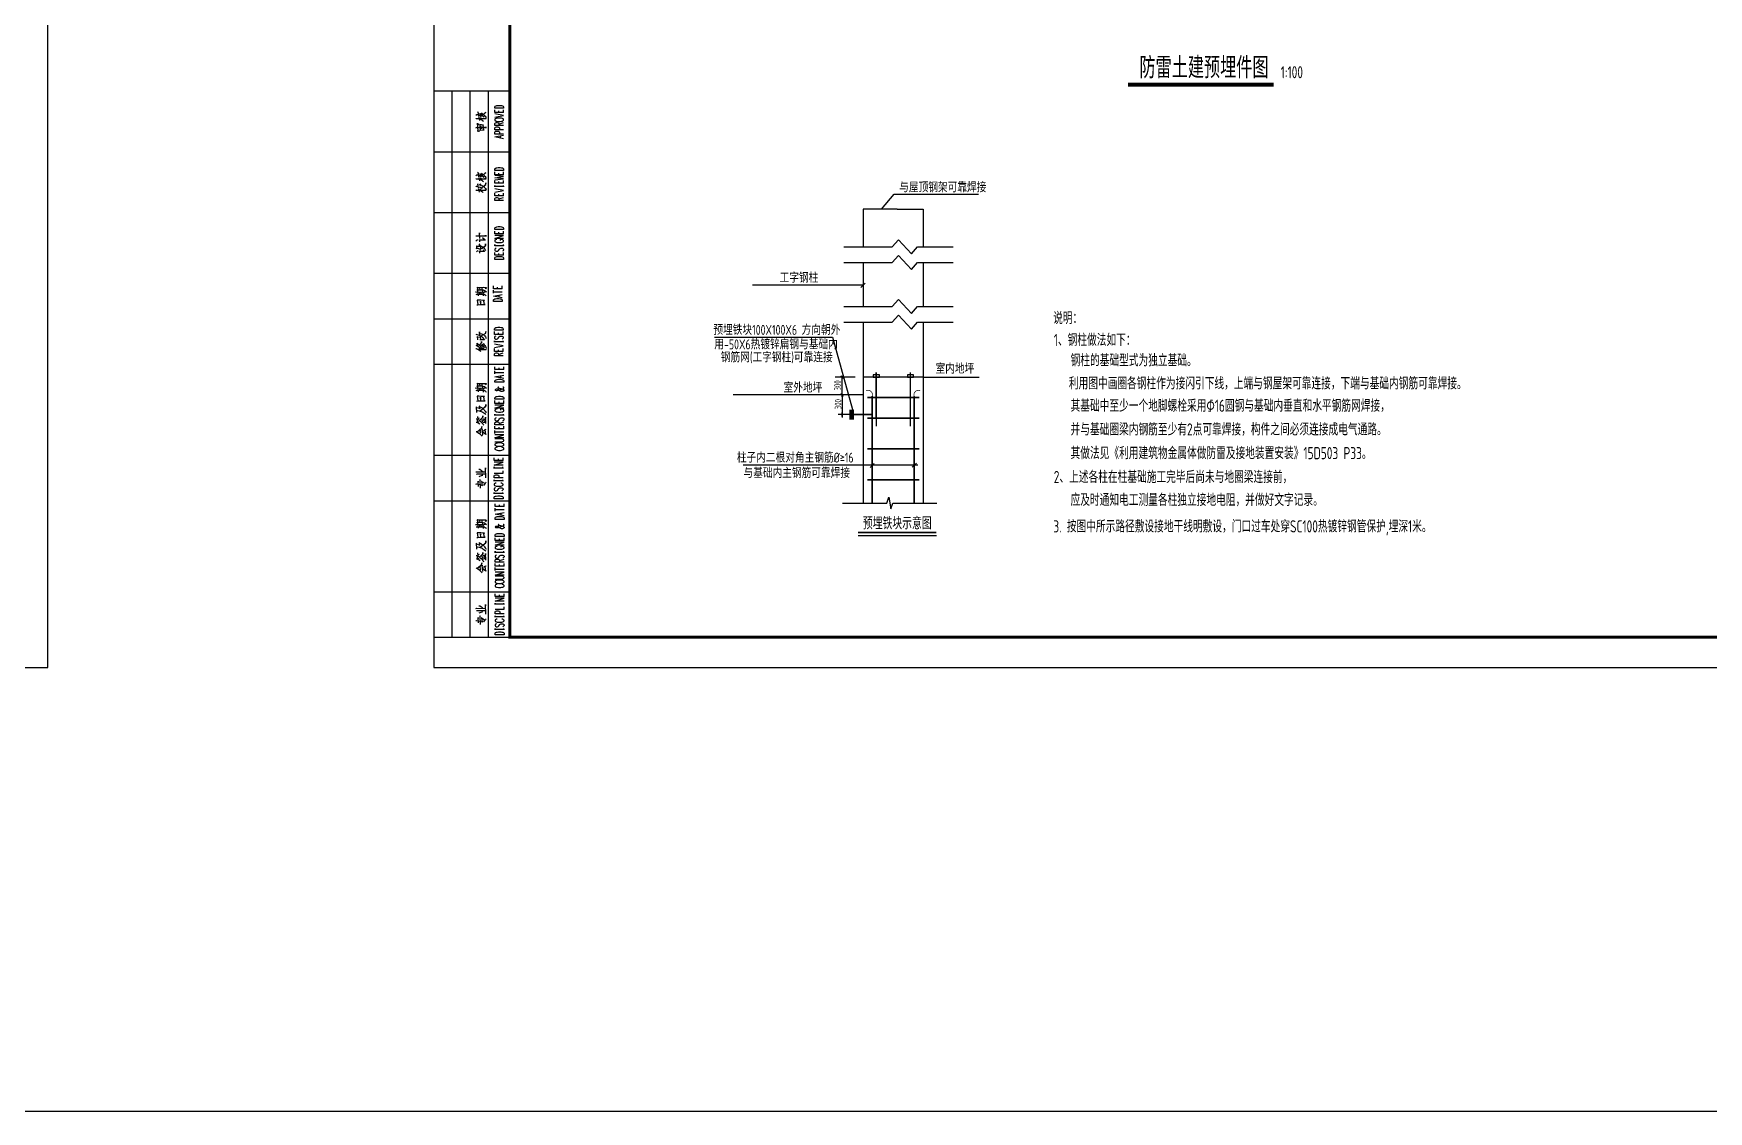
# Model space of a CAD drawing. Extents: x 4981409 to 5298492, y -444687 to -298607.
# Drawn here: x 5186182 to 5241424, y -444687 to -409148 of the extents above; entities that cross this region are included whole.
import ezdxf

# ---------------------------------------------------------------- set-up
doc = ezdxf.new("R2010")
doc.units = 0
doc.header["$LTSCALE"] = 1000
doc.header["$MEASUREMENT"] = 0
doc.linetypes.add('CENTER2', pattern=[28.575, 19.05, -3.175, 3.175, -3.175])
doc.layers.get('0').update_dxf_attribs({"linetype": 'CONTINUOUS'})
for name, color, linetype in [('DIM_SYMB', 3, 'CONTINUOUS'), ('PUB_TITLE', 4, 'CONTINUOUS'), ('TEL_SYMB', 3, 'CONTINUOUS'), ('TEL_TAB', 7, 'CONTINUOUS'), ('WIRE-接地', 4, 'CONTINUOUS'), ('电气', 3, 'CONTINUOUS')]:
    doc.layers.add(name, color=color, linetype=linetype)
doc.styles.add('SCEI', font='sceie.shx', dxfattribs={"width": 0.75, "bigfont": 'sceic.shx'})
doc.styles.add('sceie', font='sceie.shx', dxfattribs={"width": 0.7, "bigfont": 'sceic.shx'})

# ---------------------------------------------------------------- blocks, each defined once
blk = doc.blocks.new('_DIMX')
blk.add_line((-150, 0), (150, 0))
at = {"const_width": 50}
blk.add_lwpolyline([(-70, -70), (70, 70)], dxfattribs=at)
blk = doc.blocks.new('_ArchTick')
at = {"color": 0, "linetype": 'ByBlock', "const_width": 0.4}
blk.add_lwpolyline([(-0.5, -0.5), (0.5, 0.5)], dxfattribs=at)
blk = doc.blocks.new('A$C04D97144')
for p, q in [((6, 0), (6, 180)), ((12, 0), (12, 180)), ((18, 0), (18, 180)), ((0, 160), (25, 160)), ((0, 140), (25, 140)), ((0, 120), (25, 120)), ((0, 105), (25, 105)), ((0, 90), (25, 90)), ((0, 60), (25, 60)), ((0, 45), (25, 45)), ((0, 15), (25, 15))]:
    blk.add_line(p, q)
blk.add_lwpolyline([(0, 180), (0, 0), (25, 0), (25, 180)], close=True)
for points in [[(13.86, 172.15), (14.14, 172.35), (14.27, 172.38), (14.34, 172.35)], [(14.77, 171.68), (14.55, 173.26), (14.52, 173.14), (14.6, 172.92)], [(14.74, 172.24), (14.91, 172.21), (15.58, 171.72), (15.62, 171.68), (15.41, 172.54)], [(14.8, 171.44), (14.97, 170.34)], [(15.05, 172.71), (15.19, 172.68), (15.62, 172.35), (15.65, 172.32), (15.93, 172.07), (16.21, 171.79), (16.46, 171.47)], [(15.19, 171.05), (15.54, 171.41)], [(15.62, 172.92), (15.82, 172.82), (16.28, 172.49), (16.56, 172.15), (16.86, 171.79), (17.09, 171.47), (17.27, 171.22)], [(16.39, 172.38), (16.86, 172.95), (17.09, 173.06), (16.81, 172.89)], [(22.97, 174.41), (20.03, 174.41), (20.03, 174.9), (20.17, 175.1), (20.47, 175.24), (20.72, 175.32), (21.18, 175.38), (21.87, 175.38), (22.28, 175.32), (22.58, 175.24), (22.83, 175.1), (22.97, 174.9), (22.97, 174.41), (22.97, 174.41)], [(22.97, 173), (20.03, 173), (20.03, 173.91)], [(20.03, 171.46), (22.97, 172.02), (20.03, 172.59)], [(21.43, 173), (21.43, 173.56)], [(22.97, 173), (22.97, 173.91)], [(13.78, 167.95), (14.06, 168.13), (14.27, 168.19)], [(13.81, 170.94), (13.95, 171.05), (13.92, 171.02), (17.27, 171.02), (17, 170.98), (16.72, 171.02)], [(14.27, 166.93), (14.52, 166.93), (14.71, 166.88), (14.91, 166.82), (15.05, 166.76)], [(14.56, 166.93), (14.41, 169.49), (14.31, 169.43), (14.77, 169.08)], [(14.66, 168.06), (14.71, 168.13), (17.28, 168.09), (17.03, 168.05), (16.72, 168.09)], [(16.18, 168.75), (16.32, 168.86), (14.97, 169.04), (15.08, 169.08), (15.27, 167.31)], [(14.99, 171.05), (15.44, 170.8), (15.79, 170.59), (16.04, 170.42), (16.29, 170.2)], [(15.02, 167.18), (15.27, 167.25), (16.53, 167.36), (16.29, 167.32), (16.18, 168.75), (16.15, 168.58), (16.21, 168.27)], [(15.73, 167.59), (15.62, 168.61)], [(20.03, 170.48), (20.17, 170.34), (20.47, 170.2), (20.72, 170.14), (21.18, 170.06), (21.87, 170.06), (22.28, 170.14), (22.58, 170.2), (22.83, 170.34), (22.97, 170.48), (22.97, 170.77), (22.83, 170.91), (22.58, 171.05), (22.28, 171.11), (21.87, 171.19), (21.18, 171.19), (20.72, 171.11), (20.47, 171.05), (20.17, 170.91), (20.03, 170.77), (20.03, 170.48), (20.03, 170.48)], [(22.97, 168.74), (20.03, 168.74), (20.03, 169.37), (20.17, 169.57), (20.33, 169.65), (20.58, 169.71), (20.88, 169.71), (21.18, 169.65), (21.27, 169.57), (21.43, 169.37), (21.43, 168.74)], [(22.97, 167.34), (20.03, 167.34), (20.03, 167.97), (20.17, 168.17), (20.33, 168.24), (20.58, 168.31), (21.02, 168.31), (21.27, 168.24), (21.43, 168.17), (21.57, 167.97), (21.57, 167.34)], [(22.97, 165.93), (20.03, 165.93), (20.03, 166.57), (20.17, 166.77), (20.33, 166.84), (20.58, 166.92), (21.02, 166.92), (21.27, 166.84), (21.43, 166.77), (21.57, 166.57), (21.57, 165.93)], [(21.43, 169.23), (22.97, 169.71)], [(22.97, 164.39), (20.03, 164.95), (22.97, 165.52)], [(21.98, 164.61), (21.98, 165.3)], [(22.97, 153.91), (20.03, 153.91), (20.03, 154.4), (20.17, 154.6), (20.47, 154.74), (20.72, 154.82), (21.18, 154.88), (21.87, 154.88), (22.28, 154.82), (22.58, 154.74), (22.83, 154.6), (22.97, 154.4), (22.97, 153.91), (22.97, 153.91)], [(13.81, 151.05), (13.95, 151.16), (13.92, 151.13), (17.27, 151.13), (17, 151.1), (16.72, 151.13)], [(13.86, 152.26), (14.14, 152.46), (14.27, 152.49), (14.34, 152.46)], [(14.71, 148.1), (14.52, 149.54), (14.49, 149.43), (14.55, 149.29)], [(14.77, 151.79), (14.55, 153.37), (14.52, 153.26), (14.6, 153.03)], [(14.74, 152.35), (14.91, 152.32), (15.58, 151.84), (15.62, 151.79), (15.41, 152.67)], [(14.8, 151.55), (14.97, 150.45)], [(14.91, 149.01), (15.22, 149.35), (15.36, 149.43), (15.54, 149.54)], [(14.99, 151.16), (15.44, 150.91), (15.79, 150.7), (16.04, 150.53), (16.29, 150.31)], [(15.05, 152.82), (15.19, 152.81), (15.62, 152.46), (15.65, 152.43), (15.93, 152.18), (16.21, 151.9), (16.46, 151.58)], [(15.19, 151.16), (15.54, 151.52)], [(15.62, 153.03), (15.82, 152.95), (16.28, 152.6), (16.56, 152.26), (16.86, 151.9), (17.09, 151.58), (17.27, 151.33)], [(15.73, 148.21), (15.79, 148.3), (17.09, 149.29), (17.12, 149.82), (17.03, 149.32), (16.92, 149.18)], [(16.39, 152.49), (16.86, 153.06), (17.09, 153.17), (16.81, 153)], [(22.97, 152.51), (20.03, 152.51), (20.03, 153.42)], [(20.03, 150.83), (22.97, 151.18), (20.03, 151.52), (22.97, 151.88), (20.03, 152.23)], [(22.97, 149.7), (20.03, 149.7), (20.03, 150.61)], [(21.43, 152.51), (21.43, 153.06)], [(21.43, 149.7), (21.43, 150.26)], [(22.97, 152.51), (22.97, 153.42)], [(22.97, 149.7), (22.97, 150.61)], [(13.81, 148.52), (14.06, 148.69), (14.23, 148.76), (14.41, 148.76)], [(13.81, 147.36), (13.98, 147.5), (13.92, 147.45), (17.27, 147.45), (17.06, 147.39), (16.78, 147.45)], [(14.74, 147.84), (14.94, 146.76)], [(14.91, 148.47), (15.13, 148.44), (15.54, 148.16), (15.82, 147.95), (15.93, 147.84)], [(14.94, 147.45), (15.33, 147.28), (15.68, 147.08), (15.99, 146.89), (16.28, 146.65)], [(15.08, 147.47), (15.44, 147.88)], [(15.33, 148.98), (15.57, 149.01), (15.96, 148.83), (16.28, 148.66), (16.53, 148.47), (16.72, 148.3), (16.92, 148.13), (17.09, 147.92), (17.27, 147.67)], [(20.03, 148.52), (20.03, 148.98), (20.03, 148.71), (22.89, 148.71), (22.89, 148.52), (22.89, 148.98)], [(20.03, 146.76), (22.97, 147.33), (20.03, 147.89)], [(22.97, 145.5), (20.03, 145.5), (20.03, 146.42)], [(22.97, 144.03), (20.03, 144.03), (20.03, 144.67), (20.17, 144.88), (20.33, 144.94), (20.58, 145.02), (20.88, 145.02), (21.18, 144.94), (21.27, 144.88), (21.43, 144.67), (21.43, 144.03)], [(21.43, 145.5), (21.43, 146.07)], [(21.43, 144.53), (22.97, 145.02)], [(22.97, 145.5), (22.97, 146.42)], [(15.13, 131.49), (14.99, 133.33), (14.97, 133.22), (15.02, 132.98)], [(22.97, 134.41), (20.03, 134.41), (20.03, 134.9), (20.17, 135.1), (20.47, 135.25), (20.72, 135.31), (21.18, 135.39), (21.87, 135.39), (22.28, 135.31), (22.58, 135.25), (22.83, 135.1), (22.97, 134.9), (22.97, 134.41), (22.97, 134.41)], [(22.97, 133), (20.03, 133), (20.03, 133.91)], [(21.43, 133), (21.43, 133.56)], [(22.97, 133), (22.97, 133.91)], [(13.78, 132.37), (13.98, 132.39), (17.28, 132.39), (17.06, 132.37), (16.78, 132.39)], [(13.86, 130.75), (14.14, 130.97), (14.28, 131.08), (14.45, 131.15)], [(13.92, 128.22), (14.17, 128.26), (14.45, 128.26), (14.71, 128.19), (14.97, 128.11), (15.13, 128), (15.27, 127.89), (15.41, 127.75)], [(13.98, 127.12), (14.38, 127.45), (14.55, 127.52)], [(14.14, 128.29), (14.09, 129.06), (14, 128.99), (14.23, 128.9), (14.42, 128.9), (14.6, 128.9), (14.8, 128.9), (14.88, 128.93), (14.97, 128.99), (14.99, 129.1), (15.02, 129.24), (15.02, 129.45), (14.99, 129.56), (14.94, 129.64)], [(15.16, 126.7), (15.05, 127.45), (14.94, 127.34), (15.16, 127.31), (16.67, 127.3), (16.78, 127.16), (16.18, 127.75)], [(15.13, 130.33), (15.02, 131.11), (14.97, 131.07), (16.72, 131), (16.84, 130.89), (16.04, 131.66)], [(15.51, 128.11), (15.36, 129.21), (15.27, 129.13), (15.51, 129.02), (15.79, 128.88), (16.01, 128.74), (16.21, 128.6), (16.46, 128.37), (16.7, 128.11), (16.89, 127.86), (17.03, 127.66), (17.12, 127.49)], [(15.76, 128.08), (15.76, 128.15), (17, 129.2), (17.03, 129.73), (16.95, 129.2), (16.84, 129.06)], [(22.97, 131.46), (20.03, 131.46), (22.97, 132.45), (20.03, 132.45)], [(20.72, 131.19), (20.47, 131.11), (20.17, 130.97), (20.03, 130.83), (20.03, 130.55), (20.17, 130.42), (20.47, 130.28), (20.72, 130.2), (21.18, 130.14), (21.87, 130.14), (22.28, 130.2), (22.58, 130.28), (22.83, 130.42), (22.97, 130.55), (22.97, 130.83), (22.83, 130.97), (22.58, 131.11), (22.28, 131.19), (21.87, 131.19), (21.87, 130.83)], [(20.03, 129.02), (20.03, 129.48), (20.03, 129.21), (22.89, 129.21), (22.89, 129.02), (22.89, 129.48)], [(20.47, 128.24), (20.17, 128.1), (20.03, 127.89), (20.03, 127.61), (20.17, 127.41), (20.47, 127.27), (20.72, 127.27), (21.02, 127.33), (21.18, 127.41), (21.27, 127.55), (21.57, 127.97), (21.73, 128.1), (21.87, 128.18), (22.12, 128.24), (22.58, 128.24), (22.83, 128.1), (22.97, 127.89), (22.97, 127.61), (22.83, 127.41), (22.58, 127.27)], [(22.97, 126.01), (20.03, 126.01), (20.03, 126.92)], [(22.97, 124.61), (20.03, 124.61), (20.03, 125.1), (20.17, 125.3), (20.47, 125.44), (20.72, 125.52), (21.18, 125.58), (21.87, 125.58), (22.28, 125.52), (22.58, 125.44), (22.83, 125.3), (22.97, 125.1), (22.97, 124.61), (22.97, 124.61)], [(21.43, 126.01), (21.43, 126.56)], [(22.97, 126.01), (22.97, 126.92)], [(13.75, 113.87), (13.92, 113.91), (16.13, 113.83)], [(13.92, 113.06), (14.09, 113.13), (16.21, 113.13)], [(14.14, 114.51), (14.45, 114.6), (15.08, 114.6), (15.76, 114.57), (16.18, 114.51), (16.64, 114.37), (16.92, 114.2), (17.34, 113.88)], [(14.17, 109.58), (14.45, 109.64), (15.08, 109.67), (15.73, 109.69), (15.82, 109.69), (16.28, 109.69), (16.86, 109.69), (16.67, 109.69), (16.5, 110.8), (16.7, 111.02), (16.43, 111.08), (16.1, 111.08), (15.44, 111.12), (14.77, 111.13), (14.2, 111.13), (14.28, 111.16), (14.49, 109.67)], [(14.49, 114.6), (14.34, 115.45), (14.27, 115.36), (15.13, 115.36), (15.19, 115.36), (16.46, 115.39), (16.95, 115.36), (17.23, 115.33), (17.31, 115.31), (16.95, 114.89), (17.2, 115.28)], [(14.69, 112.61), (14.52, 114.29)], [(15.16, 113.16), (15.08, 113.66)], [(15.19, 114.62), (15.11, 115.11)], [(15.51, 109.69), (15.33, 110.8), (15.3, 110.69), (15.41, 110.42)], [(15.65, 113.17), (15.57, 113.63)], [(15.93, 114.57), (15.93, 114.62), (15.85, 115.07)], [(16.29, 112.53), (16.07, 114.29), (16.04, 114.2), (16.13, 114.09)], [(16.39, 113.63), (16.72, 113.94), (16.86, 113.94), (16.61, 113.83)], [(16.46, 113.17), (16.61, 113.16), (16.89, 112.92), (17.09, 112.72), (17.23, 112.53)], [(22.54, 114.92), (19.59, 114.92), (19.59, 115.83)], [(19.59, 113.44), (19.59, 114.43)], [(19.59, 113.94), (22.54, 113.94)], [(22.54, 111.9), (19.59, 112.47), (22.54, 113.03)], [(22.54, 110.72), (19.59, 110.72), (19.59, 111.21), (19.75, 111.41), (20.05, 111.56), (20.3, 111.63), (20.75, 111.7), (21.44, 111.7), (21.85, 111.63), (22.15, 111.56), (22.4, 111.41), (22.54, 111.21), (22.54, 110.72), (22.54, 110.72)], [(21, 114.92), (21, 115.48)], [(21.55, 112.12), (21.55, 112.81)], [(22.54, 114.92), (22.54, 115.83)], [(13.84, 99.93), (14.17, 99.88), (14.63, 99.71), (15.11, 99.49), (15.41, 99.32), (15.65, 99.21), (15.85, 99.08)], [(15.16, 99.49), (14.99, 100.76), (14.97, 100.62), (15.02, 100.39)], [(15.11, 100.2), (15.27, 100.2), (15.73, 100.07), (15.99, 99.96), (16.21, 99.85), (16.42, 99.71), (16.61, 99.54), (16.81, 99.35), (16.95, 99.11), (17.09, 98.89), (17.14, 98.72), (17.2, 98.55)], [(15.54, 99.35), (15.57, 99.43), (17.09, 100.31), (17.12, 100.84), (17.03, 100.34), (16.86, 100.2)], [(22.86, 101.27), (19.92, 101.27), (19.92, 101.75), (20.06, 101.97), (20.36, 102.11), (20.61, 102.18), (21.07, 102.24), (21.76, 102.24), (22.17, 102.18), (22.47, 102.11), (22.72, 101.97), (22.86, 101.75), (22.86, 101.27), (22.86, 101.27)], [(22.86, 99.87), (19.92, 99.87), (19.92, 100.78)], [(21.32, 99.87), (21.32, 100.43)], [(22.86, 99.87), (22.86, 100.78)], [(13.78, 95.27), (13.95, 95.23), (14.41, 94.98), (14.45, 94.98), (14.8, 94.75), (15.08, 94.56), (15.3, 94.35), (15.51, 94.18)], [(13.84, 96.29), (14.27, 96.08), (14.6, 95.91), (14.85, 95.72), (14.91, 95.69), (15.11, 95.55)], [(14.38, 96.02), (14.41, 96.14), (14.28, 96.99), (14.23, 96.93), (14.63, 96.65), (14.97, 96.4), (15.19, 96.16), (15.4, 95.91), (15.58, 95.66), (15.71, 95.49)], [(14.49, 98.06), (14.34, 99.21), (14.27, 99.08), (15.25, 98.94), (15.25, 99.08), (15.36, 98.23), (15.11, 98.19), (15.41, 98.23), (16.7, 98.2)], [(14.66, 95.91), (14.69, 96.02), (15.71, 97.13), (15.68, 97.5), (15.68, 97.13), (15.57, 96.99)], [(14.74, 94.86), (17.23, 94.86), (17, 94.81), (16.57, 94.86)], [(14.83, 95.3), (16.46, 95.3), (16.28, 95.27), (16.13, 95.3)], [(15.41, 96.4), (15.51, 96.36), (15.54, 96.33), (15.76, 96.05), (15.96, 95.83), (16.1, 95.63)], [(15.76, 96.62), (15.87, 96.57), (15.93, 96.54), (16.21, 96.22), (16.24, 96.16), (16.39, 96), (16.53, 95.77), (16.67, 95.55)], [(16.81, 98.12), (16.04, 99)], [(16.1, 96.88), (16.29, 96.79), (16.57, 96.47), (16.81, 96.19), (16.95, 95.91), (17.12, 95.63), (17.23, 95.38), (17.28, 95.17)], [(20.36, 99.3), (20.06, 99.16), (19.92, 98.96), (19.92, 98.67), (20.06, 98.47), (20.36, 98.33), (20.61, 98.33), (20.91, 98.39), (21.07, 98.47), (21.16, 98.61), (21.46, 99.02), (21.62, 99.16), (21.76, 99.24), (22.01, 99.3), (22.47, 99.3), (22.72, 99.16), (22.86, 98.96), (22.86, 98.67), (22.72, 98.47), (22.47, 98.33)], [(19.92, 97.28), (19.92, 97.75), (19.92, 97.48), (22.78, 97.48), (22.78, 97.28), (22.78, 97.75)], [(19.92, 95.53), (22.86, 96.08), (19.92, 96.65)], [(22.86, 94.26), (19.92, 94.26), (19.92, 95.17)], [(21.32, 94.26), (21.32, 94.83)], [(22.86, 94.26), (22.86, 95.17)], [(22.86, 92.8), (19.92, 92.8), (19.92, 93.43), (20.06, 93.63), (20.22, 93.71), (20.47, 93.77), (20.77, 93.77), (21.07, 93.71), (21.16, 93.63), (21.32, 93.43), (21.32, 92.8)], [(23.05, 88.31), (20.09, 88.31), (20.09, 89.22)], [(21.32, 93.29), (22.86, 93.77)], [(21.49, 88.31), (21.49, 88.87)], [(23.05, 88.31), (23.05, 89.22)], [(14.14, 82.82), (14.45, 82.9), (15.08, 82.9), (15.76, 82.89), (16.18, 82.82), (16.64, 82.68), (16.92, 82.51), (17.34, 82.19)], [(14.49, 82.9), (14.34, 83.77), (14.27, 83.67), (15.13, 83.67), (15.19, 83.67), (16.46, 83.7), (16.95, 83.67), (17.23, 83.64), (17.31, 83.62), (16.95, 83.2), (17.2, 83.59)], [(15.19, 82.93), (15.11, 83.42)], [(15.93, 82.89), (15.93, 82.93), (15.85, 83.39)], [(20.09, 86.83), (20.09, 87.82)], [(20.09, 87.33), (23.05, 87.33)], [(23.05, 85.29), (20.09, 85.86), (23.05, 86.42)], [(23.05, 84.11), (20.09, 84.11), (20.09, 84.6), (20.25, 84.8), (20.55, 84.94), (20.8, 85.02), (21.26, 85.09), (21.95, 85.09), (22.34, 85.02), (22.65, 84.94), (22.89, 84.8), (23.05, 84.6), (23.05, 84.11), (23.05, 84.11)], [(22.04, 85.51), (22.04, 86.2)], [(13.75, 82.18), (13.92, 82.23), (16.13, 82.15)], [(13.92, 81.38), (14.09, 81.44), (16.21, 81.44)], [(14.17, 77.89), (14.45, 77.95), (15.08, 77.98), (15.73, 78), (15.82, 78), (16.28, 78), (16.86, 78), (16.67, 78), (16.5, 79.12), (16.7, 79.34), (16.43, 79.4), (16.1, 79.4), (15.44, 79.43), (14.77, 79.45), (14.2, 79.45), (14.28, 79.48), (14.49, 77.98)], [(14.69, 80.92), (14.52, 82.6)], [(15.16, 81.46), (15.08, 81.97)], [(15.51, 78), (15.33, 79.12), (15.3, 79.01), (15.41, 78.74)], [(15.65, 81.49), (15.57, 81.94)], [(16.29, 80.84), (16.07, 82.6), (16.04, 82.51), (16.13, 82.4)], [(16.39, 81.94), (16.72, 82.26), (16.86, 82.26), (16.61, 82.15)], [(16.46, 81.49), (16.61, 81.46), (16.89, 81.24), (17.09, 81.03), (17.23, 80.84)], [(21.35, 82.43), (21.26, 82.43), (21.1, 82.35), (21.1, 82.29), (21.26, 82.21), (21.49, 82.15), (22.2, 82.01), (22.65, 81.87), (22.89, 81.72), (23.05, 81.58), (23.05, 81.3), (22.89, 81.17), (22.75, 81.1), (22.5, 81.03), (22.2, 81.03), (21.95, 81.1), (21.79, 81.17), (21.26, 81.66), (21.1, 81.72), (20.8, 81.8), (20.55, 81.8), (20.25, 81.72), (20.09, 81.58), (20.25, 81.44), (20.55, 81.38), (20.8, 81.38), (21.26, 81.44), (21.65, 81.58), (22.65, 81.94), (22.89, 82.08), (23.05, 82.21), (23.05, 82.35), (22.89, 82.43), (22.75, 82.43)], [(23.05, 78.5), (20.09, 78.5), (20.09, 78.99), (20.25, 79.21), (20.55, 79.35), (20.8, 79.41), (21.26, 79.49), (21.95, 79.49), (22.34, 79.41), (22.65, 79.35), (22.89, 79.21), (23.05, 78.99), (23.05, 78.5), (23.05, 78.5)], [(23.05, 77.11), (20.09, 77.11), (20.09, 78.02)], [(21.49, 77.11), (21.49, 77.67)], [(23.05, 77.11), (23.05, 78.02)], [(14.14, 74.09), (14, 76.02), (13.89, 75.88), (14.06, 75.82), (14.6, 75.63), (15.13, 75.42), (15.08, 75.38), (15.08, 75.42), (14.97, 76.24), (14.88, 76.16), (15.19, 76.02), (15.47, 75.88), (15.68, 75.77), (15.85, 75.63), (16.13, 75.42), (16.35, 75.24), (16.57, 75), (16.72, 74.8), (16.89, 74.54), (17.06, 74.26), (17.2, 74.04)], [(13.92, 72), (14.06, 72.03), (14.85, 71.69)], [(14.23, 74.8), (14.38, 74.8), (14.91, 74.69), (15.22, 74.61), (15.54, 74.5), (15.87, 74.36), (16.15, 74.18), (16.5, 73.98), (16.75, 73.79), (16.98, 73.55), (17.09, 73.44)], [(14.56, 71.83), (14.42, 72.85)], [(14.6, 72.14), (15.05, 72.39)], [(15.05, 71.43), (16.13, 72.56), (16.13, 73.02), (16.1, 72.56), (15.9, 72.33)], [(15.22, 74.69), (17.12, 76.16), (17.12, 76.76), (17.06, 76.23), (17.03, 76.16), (16.81, 75.94)], [(15.76, 71.86), (15.87, 70.95)], [(16.07, 72.08), (16.28, 72.08), (17.06, 71.75)], [(17.14, 70.46), (17, 72.63), (17, 72.49), (17.03, 72.17)], [(23.05, 75.57), (20.09, 75.57), (23.05, 76.56), (20.09, 76.56)], [(20.8, 75.28), (20.55, 75.22), (20.25, 75.08), (20.09, 74.94), (20.09, 74.65), (20.25, 74.51), (20.55, 74.37), (20.8, 74.31), (21.26, 74.23), (21.95, 74.23), (22.34, 74.31), (22.65, 74.37), (22.89, 74.51), (23.05, 74.65), (23.05, 74.94), (22.89, 75.08), (22.65, 75.22), (22.34, 75.28), (21.95, 75.28), (21.95, 74.94)], [(20.55, 72.35), (20.25, 72.2), (20.09, 72), (20.09, 71.72), (20.25, 71.51), (20.55, 71.37), (20.8, 71.37), (21.1, 71.43), (21.26, 71.51), (21.35, 71.65), (21.65, 72.06), (21.79, 72.2), (21.95, 72.28), (22.2, 72.35), (22.65, 72.35), (22.89, 72.2), (23.05, 72), (23.05, 71.72), (22.89, 71.51), (22.65, 71.37)], [(20.11, 73.11), (20.11, 73.59), (20.11, 73.32), (22.95, 73.32), (22.95, 73.11), (22.95, 73.59)], [(13.89, 67.85), (14.03, 67.84), (14.49, 67.57), (14.97, 67.24), (15.27, 66.96), (15.62, 66.61), (15.93, 66.27)], [(13.92, 70.95), (14.12, 70.92), (14.55, 70.7), (14.88, 70.49), (15.16, 70.27)], [(14.23, 67.74), (15.76, 69.05), (15.76, 69.08), (15.79, 69.5), (15.71, 69.05), (15.57, 68.87)], [(14.49, 70.73), (14.41, 71.54)], [(14.52, 70.92), (14.94, 71.12)], [(14.85, 71.48), (14.99, 71.47), (15.51, 71.01), (15.57, 70.98), (15.82, 70.74), (16.13, 70.35), (16.28, 70.16), (16.42, 69.96)], [(15.4, 67.27), (15.4, 67.29), (15.4, 67.35), (15.27, 68.26), (15.27, 68.13), (15.33, 67.99)], [(16.04, 66.69), (16.07, 66.82), (15.9, 68.76), (15.87, 68.65), (15.9, 68.54)], [(16.04, 71.37), (16.46, 71.48), (16.7, 71.43), (16.39, 71.43)], [(16.13, 67.63), (16.24, 67.6), (16.78, 67.18), (17.09, 66.93), (17.12, 66.83), (16.86, 68.4), (16.39, 67.99)], [(16.28, 70.84), (16.64, 70.98), (16.81, 70.98), (16.57, 70.95)], [(16.86, 68.4), (17, 68.51), (17.17, 68.59)], [(23.05, 70.04), (20.09, 70.04), (20.09, 70.66), (20.25, 70.88), (20.39, 70.95), (20.64, 71.03), (20.94, 71.03), (21.26, 70.95), (21.35, 70.88), (21.49, 70.66), (21.49, 70.04)], [(23.05, 68.7), (20.09, 68.7), (20.09, 69.61)], [(20.09, 67.24), (20.09, 68.21)], [(20.09, 67.73), (23.05, 67.73)], [(23.05, 65.76), (20.09, 65.76), (23.05, 66.75), (20.09, 66.75)], [(21.49, 70.52), (23.05, 71.03)], [(21.49, 68.7), (21.49, 69.27)], [(23.05, 68.7), (23.05, 69.61)], [(20.09, 64.44), (22.2, 64.44), (22.65, 64.51), (22.89, 64.65), (23.05, 64.85), (23.05, 64.99), (22.89, 65.21), (22.65, 65.35), (22.2, 65.42), (20.09, 65.42)], [(20.09, 63.39), (20.25, 63.25), (20.55, 63.11), (20.8, 63.05), (21.26, 62.97), (21.95, 62.97), (22.34, 63.05), (22.65, 63.11), (22.89, 63.25), (23.05, 63.39), (23.05, 63.67), (22.89, 63.81), (22.65, 63.94), (22.34, 64.02), (21.95, 64.08), (21.26, 64.08), (20.8, 64.02), (20.55, 63.94), (20.25, 63.81), (20.09, 63.67), (20.09, 63.39), (20.09, 63.39)], [(20.8, 62.68), (20.55, 62.62), (20.25, 62.48), (20.09, 62.34), (20.09, 62.06), (20.25, 61.91), (20.55, 61.77), (20.8, 61.71), (21.26, 61.63), (21.95, 61.63), (22.34, 61.71), (22.65, 61.77), (22.89, 61.91), (23.05, 62.06), (23.05, 62.34), (22.89, 62.48), (22.65, 62.62), (22.34, 62.68)], [(14.8, 55.44), (15.16, 55.38), (15.71, 55.02), (16.28, 54.56)], [(17.12, 52.63), (16.98, 55.83), (16.95, 55.69), (17, 55.38)], [(22.81, 58.27), (19.86, 58.27), (19.86, 59.18)], [(22.81, 56.73), (19.86, 56.73), (22.81, 57.72), (19.86, 57.72)], [(19.87, 55.68), (19.87, 56.15), (19.87, 55.88), (22.72, 55.88), (22.72, 55.68), (22.72, 56.15)], [(21.26, 58.27), (21.26, 58.83)], [(22.81, 58.27), (22.81, 59.18)], [(13.84, 50.54), (14.06, 50.56), (15.11, 50.34), (16.04, 50.08), (15.99, 50.02), (15.79, 51.39), (15.71, 51.36), (16.84, 50.68)], [(13.86, 54.53), (14.09, 54.59), (17.03, 54.53)], [(14.06, 53.82), (14.31, 53.87), (17.06, 53.87)], [(14.74, 49.71), (14.55, 51.5), (14.55, 51.39), (14.6, 51.18)], [(14.91, 53.02), (15.85, 53.43), (16.15, 53.48)], [(15.36, 49.2), (15.19, 52.03), (15.16, 51.89), (15.19, 51.72)], [(16.46, 50.05), (16.7, 50.4), (16.84, 50.62), (16.98, 50.87), (17.09, 51.01), (17.23, 51.11)], [(19.86, 54.07), (22.81, 54.07), (22.81, 54.91)], [(22.81, 52.6), (19.86, 52.6), (19.86, 53.23), (20.01, 53.45), (20.16, 53.51), (20.41, 53.59), (20.86, 53.59), (21.11, 53.51), (21.26, 53.45), (21.41, 53.23), (21.41, 52.6)], [(20.56, 50.85), (20.31, 50.78), (20.01, 50.65), (19.86, 50.51), (19.86, 50.23), (20.01, 50.08), (20.31, 49.94), (20.56, 49.88), (21.02, 49.8), (21.71, 49.8), (22.1, 49.88), (22.42, 49.94), (22.65, 50.08), (22.81, 50.23), (22.81, 50.51), (22.65, 50.65), (22.42, 50.78), (22.1, 50.85)], [(19.87, 51.48), (19.87, 51.95), (19.87, 51.69), (22.72, 51.69), (22.72, 51.48), (22.72, 51.95)], [(20.31, 49.31), (20.01, 49.17), (19.86, 48.97), (19.86, 48.69), (20.01, 48.47), (20.31, 48.34), (20.56, 48.34), (20.86, 48.4), (21.02, 48.47), (21.11, 48.61), (21.41, 49.03), (21.55, 49.17), (21.71, 49.24), (21.96, 49.31), (22.42, 49.31), (22.65, 49.17), (22.81, 48.97), (22.81, 48.69), (22.65, 48.47), (22.42, 48.34)], [(22.81, 45.67), (19.86, 45.67), (19.86, 46.16), (20.01, 46.38), (20.31, 46.52), (20.56, 46.58), (21.02, 46.66), (21.71, 46.66), (22.1, 46.58), (22.42, 46.52), (22.65, 46.38), (22.81, 46.16), (22.81, 45.67), (22.81, 45.67)], [(19.87, 47.29), (19.87, 47.74), (19.87, 47.48), (22.72, 47.48), (22.72, 47.29), (22.72, 47.74)], [(14.49, 37.91), (14.34, 38.76), (14.27, 38.68), (15.13, 38.68), (15.19, 38.68), (16.46, 38.71), (16.95, 38.68), (17.23, 38.65), (17.31, 38.62), (16.95, 38.19), (17.2, 38.59)], [(23.13, 43.08), (20.19, 43.08), (20.19, 43.99)], [(20.19, 41.62), (20.19, 42.59)], [(20.19, 42.1), (23.13, 42.1)], [(23.13, 40.08), (20.19, 40.63), (23.13, 41.19)], [(23.13, 38.88), (20.19, 38.88), (20.19, 39.37), (20.33, 39.58), (20.63, 39.72), (20.88, 39.79), (21.33, 39.86), (22.03, 39.86), (22.43, 39.79), (22.73, 39.72), (22.98, 39.58), (23.13, 39.37), (23.13, 38.88), (23.13, 38.88)], [(21.59, 43.08), (21.59, 43.64)], [(22.14, 40.28), (22.14, 40.97)], [(23.13, 43.08), (23.13, 43.99)], [(13.75, 37.17), (13.92, 37.23), (16.13, 37.14)], [(13.92, 36.39), (14.09, 36.43), (16.21, 36.43)], [(14.14, 37.83), (14.45, 37.91), (15.08, 37.91), (15.76, 37.88), (16.18, 37.83), (16.64, 37.69), (16.92, 37.52), (17.34, 37.2)], [(14.17, 32.9), (14.45, 32.95), (15.08, 32.98), (15.73, 33.01), (15.82, 33.01), (16.28, 33.01), (16.86, 33.01), (16.67, 33.01), (16.5, 34.11), (16.7, 34.34), (16.43, 34.39), (16.1, 34.39), (15.44, 34.42), (14.77, 34.45), (14.2, 34.45), (14.28, 34.49), (14.49, 32.98)], [(14.69, 35.93), (14.52, 37.6)], [(15.16, 36.46), (15.08, 36.98)], [(15.19, 37.94), (15.11, 38.43)], [(15.51, 33.01), (15.33, 34.11), (15.3, 34), (15.41, 33.75)], [(15.65, 36.5), (15.57, 36.95)], [(15.93, 37.88), (15.93, 37.94), (15.85, 38.4)], [(16.29, 35.84), (16.07, 37.6), (16.04, 37.52), (16.13, 37.41)], [(16.39, 36.95), (16.72, 37.27), (16.86, 37.27), (16.61, 37.14)], [(16.46, 36.5), (16.61, 36.46), (16.89, 36.24), (17.09, 36.04), (17.23, 35.84)], [(21.43, 37.2), (21.33, 37.2), (21.18, 37.12), (21.18, 37.06), (21.33, 36.98), (21.59, 36.92), (22.28, 36.78), (22.73, 36.64), (22.98, 36.5), (23.13, 36.35), (23.13, 36.09), (22.98, 35.95), (22.83, 35.87), (22.58, 35.8), (22.28, 35.8), (22.03, 35.87), (21.88, 35.95), (21.33, 36.43), (21.18, 36.5), (20.88, 36.57), (20.63, 36.57), (20.33, 36.5), (20.19, 36.35), (20.33, 36.21), (20.63, 36.15), (20.88, 36.15), (21.33, 36.21), (21.73, 36.35), (22.73, 36.72), (22.98, 36.86), (23.13, 36.98), (23.13, 37.12), (22.98, 37.2), (22.83, 37.2)], [(23.13, 33.28), (20.19, 33.28), (20.19, 33.78), (20.33, 33.98), (20.63, 34.12), (20.88, 34.19), (21.33, 34.27), (22.03, 34.27), (22.43, 34.19), (22.73, 34.12), (22.98, 33.98), (23.13, 33.78), (23.13, 33.28), (23.13, 33.28)], [(14.14, 29.1), (14, 31.03), (13.89, 30.89), (14.06, 30.82), (14.6, 30.62), (15.13, 30.43), (15.08, 30.37), (15.08, 30.43), (14.97, 31.25), (14.88, 31.17), (15.19, 31.03), (15.47, 30.89), (15.68, 30.76), (15.85, 30.62), (16.13, 30.43), (16.35, 30.23), (16.57, 30.01), (16.72, 29.8), (16.89, 29.55), (17.06, 29.27), (17.2, 29.03)], [(14.23, 29.8), (14.38, 29.8), (14.91, 29.69), (15.22, 29.6), (15.54, 29.49), (15.87, 29.35), (16.15, 29.18), (16.5, 28.99), (16.75, 28.78), (16.98, 28.56), (17.09, 28.45)], [(14.56, 26.83), (14.42, 27.86)], [(15.05, 26.43), (16.13, 27.57), (16.13, 28.01), (16.1, 27.57), (15.9, 27.34)], [(15.22, 29.69), (17.12, 31.17), (17.12, 31.77), (17.06, 31.22), (17.03, 31.17), (16.81, 30.93)], [(23.13, 31.88), (20.19, 31.88), (20.19, 32.79)], [(23.13, 30.34), (20.19, 30.34), (23.13, 31.33), (20.19, 31.33)], [(20.88, 30.06), (20.63, 29.99), (20.33, 29.85), (20.19, 29.71), (20.19, 29.43), (20.33, 29.29), (20.63, 29.14), (20.88, 29.08), (21.33, 29.02), (22.03, 29.02), (22.43, 29.08), (22.73, 29.14), (22.98, 29.29), (23.13, 29.43), (23.13, 29.71), (22.98, 29.85), (22.73, 29.99), (22.43, 30.06), (22.03, 30.06), (22.03, 29.71)], [(20.19, 27.89), (20.19, 28.36), (20.19, 28.09), (23.05, 28.09), (23.05, 27.89), (23.05, 28.36)], [(21.59, 31.88), (21.59, 32.44)], [(23.13, 31.88), (23.13, 32.79)], [(13.89, 22.86), (14.03, 22.83), (14.49, 22.58), (14.97, 22.23), (15.27, 21.95), (15.62, 21.62), (15.93, 21.27)], [(13.92, 26.99), (14.06, 27.02), (14.85, 26.69)], [(13.92, 25.95), (14.12, 25.92), (14.55, 25.69), (14.88, 25.5), (15.16, 25.26)], [(14.23, 22.75), (15.76, 24.05), (15.76, 24.09), (15.79, 24.51), (15.71, 24.05), (15.57, 23.88)], [(14.49, 25.72), (14.41, 26.55)], [(14.52, 25.92), (14.94, 26.13)], [(14.6, 27.15), (15.05, 27.4)], [(14.85, 26.49), (14.99, 26.46), (15.51, 26), (15.57, 25.99), (15.82, 25.75), (16.13, 25.36), (16.28, 25.15), (16.42, 24.97)], [(15.4, 22.26), (15.4, 22.29), (15.4, 22.36), (15.27, 23.25), (15.27, 23.14), (15.33, 23)], [(15.76, 26.85), (15.87, 25.95)], [(16.04, 21.7), (16.07, 21.81), (15.9, 23.77), (15.87, 23.66), (15.9, 23.54)], [(16.04, 26.38), (16.46, 26.49), (16.7, 26.43), (16.39, 26.43)], [(16.07, 27.09), (16.28, 27.09), (17.06, 26.74)], [(16.13, 22.64), (16.24, 22.61), (16.78, 22.18), (17.09, 21.93), (17.12, 21.84), (16.86, 23.39), (16.39, 23)], [(16.28, 25.84), (16.64, 25.99), (16.81, 25.99), (16.57, 25.95)], [(16.86, 23.39), (17, 23.52), (17.17, 23.6)], [(17.14, 25.47), (17, 27.62), (17, 27.48), (17.03, 27.16)], [(20.63, 27.12), (20.33, 26.98), (20.19, 26.77), (20.19, 26.49), (20.33, 26.28), (20.63, 26.14), (20.88, 26.14), (21.18, 26.21), (21.33, 26.28), (21.43, 26.43), (21.73, 26.83), (21.88, 26.98), (22.03, 27.05), (22.28, 27.12), (22.73, 27.12), (22.98, 26.98), (23.13, 26.77), (23.13, 26.49), (22.98, 26.28), (22.73, 26.14)], [(23.13, 24.81), (20.19, 24.81), (20.19, 25.44), (20.33, 25.66), (20.49, 25.72), (20.74, 25.8), (21.04, 25.8), (21.33, 25.72), (21.43, 25.66), (21.59, 25.44), (21.59, 24.81)], [(23.13, 23.49), (20.19, 23.49), (20.19, 24.38)], [(20.19, 22.01), (20.19, 22.99)], [(20.19, 22.5), (23.13, 22.5)], [(21.59, 25.3), (23.13, 25.8)], [(21.59, 23.49), (21.59, 24.04)], [(23.13, 23.49), (23.13, 24.38)], [(23.13, 20.54), (20.19, 20.54), (23.13, 21.52), (20.19, 21.52)], [(20.19, 19.22), (22.28, 19.22), (22.73, 19.28), (22.98, 19.42), (23.13, 19.62), (23.13, 19.77), (22.98, 19.99), (22.73, 20.13), (22.28, 20.19), (20.19, 20.19)], [(20.19, 18.16), (20.33, 18.02), (20.63, 17.88), (20.88, 17.82), (21.33, 17.74), (22.03, 17.74), (22.43, 17.82), (22.73, 17.88), (22.98, 18.02), (23.13, 18.16), (23.13, 18.45), (22.98, 18.59), (22.73, 18.73), (22.43, 18.79), (22.03, 18.85), (21.33, 18.85), (20.88, 18.79), (20.63, 18.73), (20.33, 18.59), (20.19, 18.45), (20.19, 18.16), (20.19, 18.16)], [(20.88, 17.46), (20.63, 17.39), (20.33, 17.25), (20.19, 17.11), (20.19, 16.83), (20.33, 16.69), (20.63, 16.54), (20.88, 16.48), (21.33, 16.42), (22.03, 16.42), (22.43, 16.48), (22.73, 16.54), (22.98, 16.69), (23.13, 16.83), (23.13, 17.11), (22.98, 17.25), (22.73, 17.39), (22.43, 17.46)], [(23.13, 13.43), (20.19, 13.43), (20.19, 14.35)], [(23.13, 11.89), (20.19, 11.89), (23.13, 12.87), (20.19, 12.87)], [(20.19, 10.84), (20.19, 11.31), (20.19, 11.05), (23.05, 11.05), (23.05, 10.84), (23.05, 11.31)], [(21.59, 13.43), (21.59, 14)], [(23.13, 13.43), (23.13, 14.35)], [(13.84, 5.53), (14.06, 5.56), (15.11, 5.34), (16.04, 5.08), (15.99, 5.03), (15.79, 6.38), (15.71, 6.37), (16.84, 5.67)], [(13.86, 9.54), (14.09, 9.59), (17.03, 9.54)], [(14.06, 8.82), (14.31, 8.88), (17.06, 8.88)], [(14.74, 4.72), (14.55, 6.51), (14.55, 6.38), (14.6, 6.19)], [(14.8, 10.43), (15.16, 10.39), (15.71, 10.01), (16.28, 9.55)], [(14.91, 8.03), (15.85, 8.42), (16.15, 8.49)], [(15.36, 4.2), (15.19, 7.04), (15.16, 6.9), (15.19, 6.73)], [(16.46, 5.06), (16.7, 5.39), (16.84, 5.63), (16.98, 5.88), (17.09, 6.02), (17.23, 6.1)], [(17.12, 7.64), (16.98, 10.84), (16.95, 10.7), (17, 10.39)], [(20.19, 9.24), (23.13, 9.24), (23.13, 10.07)], [(23.13, 7.76), (20.19, 7.76), (20.19, 8.39), (20.33, 8.61), (20.49, 8.67), (20.74, 8.75), (21.18, 8.75), (21.43, 8.67), (21.59, 8.61), (21.73, 8.39), (21.73, 7.76)], [(20.19, 6.65), (20.19, 7.12), (20.19, 6.85), (23.05, 6.85), (23.05, 6.65), (23.05, 7.12)], [(20.88, 6.02), (20.63, 5.94), (20.33, 5.8), (20.19, 5.66), (20.19, 5.39), (20.33, 5.25), (20.63, 5.11), (20.88, 5.03), (21.33, 4.97), (22.03, 4.97), (22.43, 5.03), (22.73, 5.11), (22.98, 5.25), (23.13, 5.39), (23.13, 5.66), (22.98, 5.8), (22.73, 5.94), (22.43, 6.02)], [(20.63, 4.48), (20.33, 4.34), (20.19, 4.12), (20.19, 3.85), (20.33, 3.63), (20.63, 3.49), (20.88, 3.49), (21.18, 3.57), (21.33, 3.63), (21.43, 3.77), (21.73, 4.2), (21.88, 4.34), (22.03, 4.4), (22.28, 4.48), (22.73, 4.48), (22.98, 4.34), (23.13, 4.12), (23.13, 3.85), (22.98, 3.63), (22.73, 3.49)], [(20.19, 2.45), (20.19, 2.91), (20.19, 2.64), (23.05, 2.64), (23.05, 2.45), (23.05, 2.91)], [(23.13, 0.84), (20.19, 0.84), (20.19, 1.32), (20.33, 1.54), (20.63, 1.67), (20.88, 1.75), (21.33, 1.81), (22.03, 1.81), (22.43, 1.75), (22.73, 1.67), (22.98, 1.54), (23.13, 1.32), (23.13, 0.84), (23.13, 0.84)]]:
    blk.add_lwpolyline(points)
blk = doc.blocks.new('A$C1BD43FEB')
blk.add_blockref('A$C04D97144', (0, 0))
blk = doc.blocks.new('GXED01100007000C')
blk.add_blockref('A$C1BD43FEB', (-25, 0))

msp = doc.modelspace()

# ---------------------------------------------------------------- linework, layer by layer
at = {"color": 1}
msp.add_lwpolyline([(4981409.4, -298607.2), (5298491.9, -298607.2), (5298491.9, -444686.7), (4981409.4, -444686.7)], close=True, dxfattribs=at)
at = {"linetype": 'Continuous', "const_width": 49}
msp.add_lwpolyline([(5213378.9, -425599.5), (5215960.7, -425599.5)], dxfattribs=at)
at = {"linetype": 'Continuous'}
msp.add_lwpolyline([(5215962.3, -425704.5), (5213378.9, -425704.5)], dxfattribs=at)
at = {"layer": 'DIM_SYMB', "const_width": 140}
msp.add_lwpolyline([(5222274.8, -410834.9), (5227087.9, -410834.9)], dxfattribs=at)
at = {"layer": 'PUB_TITLE', "color": 4}
for points in [[(5102557, -430054), (5186657, -430054), (5186657, -370654), (5102557, -370654)], [(5199388.7, -430054), (5283488.7, -430054), (5283488.7, -370654), (5199388.7, -370654)]]:
    msp.add_lwpolyline(points, close=True, dxfattribs=at)
at = {"layer": 'PUB_TITLE', "color": 4, "const_width": 100}
msp.add_lwpolyline([(5201888.7, -429054), (5282488.7, -429054), (5282488.7, -371654), (5201888.7, -371654)], close=True, dxfattribs=at)
at = {"layer": 'TEL_SYMB', "color": 3}
msp.add_lwpolyline([(5212864.8, -424626.7), (5214320.2, -424626.7), (5214389, -424437.7), (5214455.6, -424815.7), (5214522.7, -424626.7), (5215978, -424626.7)], dxfattribs=at)
at = {"layer": 'WIRE-接地', "linetype": 'CENTER2', "const_width": 54}
msp.add_lwpolyline([(5213195.4, -421710.5), (5213861.2, -421710.5)], dxfattribs=at)
at = {"layer": '电气', "color": 4}
for p, q in [((5214154.5, -414937.1), (5214568.4, -414441)), ((5214568.4, -414441), (5217352.3, -414441)), ((5214668.2, -414937.1), (5213541, -414937.1)), ((5213541, -414937.1), (5213541, -416183.3)), ((5214668.2, -414937.1), (5215528.1, -414937.1)), ((5215528.1, -414937.1), (5215528.1, -416183.3)), ((5214504.1, -416183.3), (5214707.3, -415946.1)), ((5214707.3, -415946.1), (5215143, -416413.8)), ((5212905, -416183.3), (5214504.1, -416183.3)), ((5213541, -415986.4), (5213541, -416183.3)), ((5214504.1, -416700.5), (5214707.3, -416463.3)), ((5214707.3, -416463.3), (5215143, -416931.1)), ((5215143, -416413.8), (5215332.9, -416183.3)), ((5215332.9, -416183.3), (5216511.1, -416183.3)), ((5215528.1, -415986.4), (5215528.1, -416183.3)), ((5212905, -416700.5), (5214504.1, -416700.5)), ((5213541, -416700.5), (5213541, -418132.4)), ((5215143, -416931.1), (5215332.9, -416700.5)), ((5215332.9, -416700.5), (5216511.1, -416700.5)), ((5215528.1, -416700.5), (5215528.1, -418132.4)), ((5212905, -418149.1), (5214504.1, -418149.1)), ((5213541, -417952.2), (5213541, -418149.1)), ((5214504.1, -418149.1), (5214707.3, -417911.9)), ((5214707.3, -417911.9), (5215143, -418379.6)), ((5215143, -418379.6), (5215332.9, -418149.1)), ((5215332.9, -418149.1), (5216511.1, -418149.1)), ((5215528.1, -417952.2), (5215528.1, -418149.1)), ((5212905, -418666.4), (5214504.1, -418666.4)), ((5213541, -418666.4), (5213541, -419855.2)), ((5214504.1, -418666.4), (5214707.3, -418429.1)), ((5214707.3, -418429.1), (5215143, -418896.9)), ((5215143, -418896.9), (5215332.9, -418666.4)), ((5215332.9, -418666.4), (5216511.1, -418666.4)), ((5215528.1, -418666.4), (5215528.1, -419855.2)), ((5213541, -419620.7), (5213541, -420380.2)), ((5215528.1, -419620.7), (5215528.1, -424626.7)), ((5213541, -420380.2), (5213541, -424626.7)), ((5213283, -420476), (5212623.8, -420476)), ((5215533.4, -420474.4), (5217370.8, -420474.4)), ((5213541, -421065), (5209258.2, -421065))]:
    msp.add_line(p, q, dxfattribs=at)
at = {"layer": '电气', "color": 6}
for p, q in [((5213541, -417448.7), (5209895.6, -417448.7)), ((5213610.6, -417379.1), (5213471.4, -417518.3)), ((5215343.1, -423377.7), (5209581.6, -423377.7)), ((5213910.2, -423319.5), (5213771, -423458.7)), ((5215298.2, -423308.1), (5215159, -423447.3))]:
    msp.add_line(p, q, dxfattribs=at)
at = {"layer": '电气', "color": 2}
for p, q in [((5208636.7, -419154.6), (5212532.8, -419154.6)), ((5212532.8, -419154.6), (5213195.4, -421544.1))]:
    msp.add_line(p, q, dxfattribs=at)
at = {"layer": '电气'}
for p, q in [((5212848.8, -420686.8), (5212848.8, -420432.2)), ((5212848.8, -421065), (5212848.8, -420686.8)), ((5213541, -421065), (5212719.8, -421065)), ((5212848.8, -421065), (5212848.8, -421806.4)), ((5213541, -421710.5), (5212719.8, -421710.5)), ((5213835.5, -422144.3), (5213857.3, -422144.3))]:
    msp.add_line(p, q, dxfattribs=at)
at = {"layer": '电气', "color": 3}
msp.add_line((5215533.4, -420474.4), (5213546.3, -420474.4), dxfattribs=at)
at = {"layer": '电气', "color": 7}
msp.add_line((5213271, -421065), (5212611.9, -421065), dxfattribs=at)
at = {"layer": '电气', "color": 3, "const_width": 54}
for points in [[(5213973.7, -420319.8), (5213979, -422098.4)], [(5215100.5, -420319.8), (5215100.5, -422098.4)], [(5213682.6, -421147.3), (5215391.7, -421147.3)], [(5213840.6, -421102.3), (5213840.6, -424626.7)], [(5215228.6, -421104.3), (5215228.6, -424626.7)], [(5213682.6, -421827.1), (5215391.7, -421827.1)], [(5213682.6, -422842.5), (5215391.7, -422842.5)], [(5213682.6, -423857.8), (5215391.7, -423857.8)]]:
    msp.add_lwpolyline(points, dxfattribs=at)
at = {"layer": '电气', "color": 3, "const_width": 22.5}
for points in [[(5213840.6, -421112.3, 0.6702292), (5213645.9, -420923.5)], [(5215228.6, -421112.3, -0.6702292), (5215423.2, -420923.5)]]:
    msp.add_lwpolyline(points, format="xyb", dxfattribs=at)
at = {"layer": '电气', "color": 3}
for points in [[(5213878.7, -420474.4), (5214081.4, -420474.4), (5214081.4, -420401.6), (5213878.7, -420401.6)], [(5215005.5, -420474.4), (5215208.2, -420474.4), (5215208.2, -420401.6), (5215005.5, -420401.6)]]:
    msp.add_lwpolyline(points, close=True, dxfattribs=at)
at = {"layer": '电气', "const_width": 87.1}
for points in [[(5213128.1, -421876.9), (5213128.1, -421544.1)], [(5213195.4, -421876.9), (5213195.4, -421544.1)]]:
    msp.add_lwpolyline(points, dxfattribs=at)

# ---------------------------------------------------------------- block references
at = {"color": 0, "xscale": 100, "yscale": 100, "zscale": 100}
msp.add_blockref('GXED01100007000C', (5201888.7, -429054), dxfattribs=at)
at = {"layer": '电气'}
for name, p, xscale, yscale, zscale, rotation in [('_ArchTick', (5212848.8, -420476), 89.99909999995725, 89.99909999995725, 89.99909999995725, 270), ('_DIMX', (5212848.8, -421710.5), 0.4354516454972327, 0.4354516454972327, 0.4354516454972327, 90)]:
    msp.add_blockref(name, p, dxfattribs=dict(at, xscale=xscale, yscale=yscale, zscale=zscale, rotation=rotation))
at = {"layer": '电气', "color": 4, "rotation": 90}
for name, xscale, yscale, zscale in [('_ArchTick', 89.99909999995725, 89.99909999995725, 89.99909999995725), ('_DIMX', 0.4354516454972327, 0.4354516454972327, 0.4354516454972327)]:
    msp.add_blockref(name, (5212848.8, -421065), dxfattribs=dict(at, xscale=xscale, yscale=yscale, zscale=zscale))

# ---------------------------------------------------------------- texts
at = {"linetype": 'Continuous', "style": 'SCEI', "width": 0.8}
msp.add_text('预埋铁块示意图', height=405.01, dxfattribs=at).set_placement((5213535.1, -425494.6))
at = {"layer": 'TEL_TAB', "style": 'SCEI', "width": 0.8}
for s, height, p in [(' 防雷土建预埋件图 ', 700, (5222353.5, -410623.4)), ('1:100', 399, (5227316.1, -410623.4))]:
    msp.add_text(s, height=height, dxfattribs=at).set_placement(p)
at = {"layer": '电气', "style": 'sceie', "width": 0.85}
for s, height, p in [('与屋顶钢架可靠焊接', 326.59, (5214734.1, -414382.6)), ('工字钢柱', 326.59, (5210788.8, -417363.9)), ('预埋铁块100X100X6 方向朝外', 326.589, (5208604.7, -419082.8)), ('用-50X6热镀锌扁钢与基础内', 326.589, (5208634.8, -419559.6)), ('钢筋网(工字钢柱)可靠连接', 326.589, (5208849.8, -419986)), ('室内地坪', 326.59, (5215930.1, -420362)), ('室外地坪', 326.59, (5210917.6, -420986.1)), ('柱子内二根对角主钢筋%%C≥16', 326.589, (5209379.8, -423293)), ('与基础内主钢筋可靠焊接', 326.589, (5209599.1, -423800.2))]:
    msp.add_text(s, height=height, dxfattribs=at).set_placement(p)
at = {"layer": '电气', "color": 0, "style": 'sceie', "width": 0.8}
for s, height, p in [('说明：', 400, (5219808, -418729.7)), ('1、钢柱做法如下：', 400, (5219831, -419450.5)), ('钢柱的基础型式为独立基础。', 399.996, (5220385.2, -420122.8)), ('利用图中画圈各钢柱作为接闪引下线，上端与钢屋架可靠连接，下端与基础内钢筋可靠焊接。', 399.996, (5220328.6, -420881.5)), ('其基础中至少一个地脚螺栓采用Φ16圆钢与基础内垂直和水平钢筋网焊接，', 399.996, (5220385.2, -421618.5)), ('并与基础圈梁内钢筋至少有2点可靠焊接，构件之间必须连接成电气通路。', 399.996, (5220385.2, -422399.9)), ('其做法见《利用建筑物金属体做防雷及接地装置安装》15D503 P33。', 399.996, (5220385.2, -423181.3)), ('2、上述各柱在柱基础施工完毕后尚未与地圈梁连接前，', 399.996, (5219831, -423968.4)), ('应及时通知电工测量各柱独立接地电阻，并做好文字记录。', 399.996, (5220385.2, -424724.3)), ('3. 按图中所示路径敷设接地干线明敷设，门口过车处穿SC100热镀锌钢管保护,埋深1米。', 399.996, (5219815.6, -425596.8))]:
    msp.add_text(s, height=height, dxfattribs=at).set_placement(p)
at = {"layer": '电气', "color": 7, "char_height": 217.73, "attachment_point": 5, "rotation": 90, "style": 'sceie'}
for insert in [(5212698.8, -420749.3), (5212718.2, -421367.6)]:
    msp.add_mtext('300', dxfattribs=dict(at, insert=insert))

doc.saveas('drawing.dxf')
